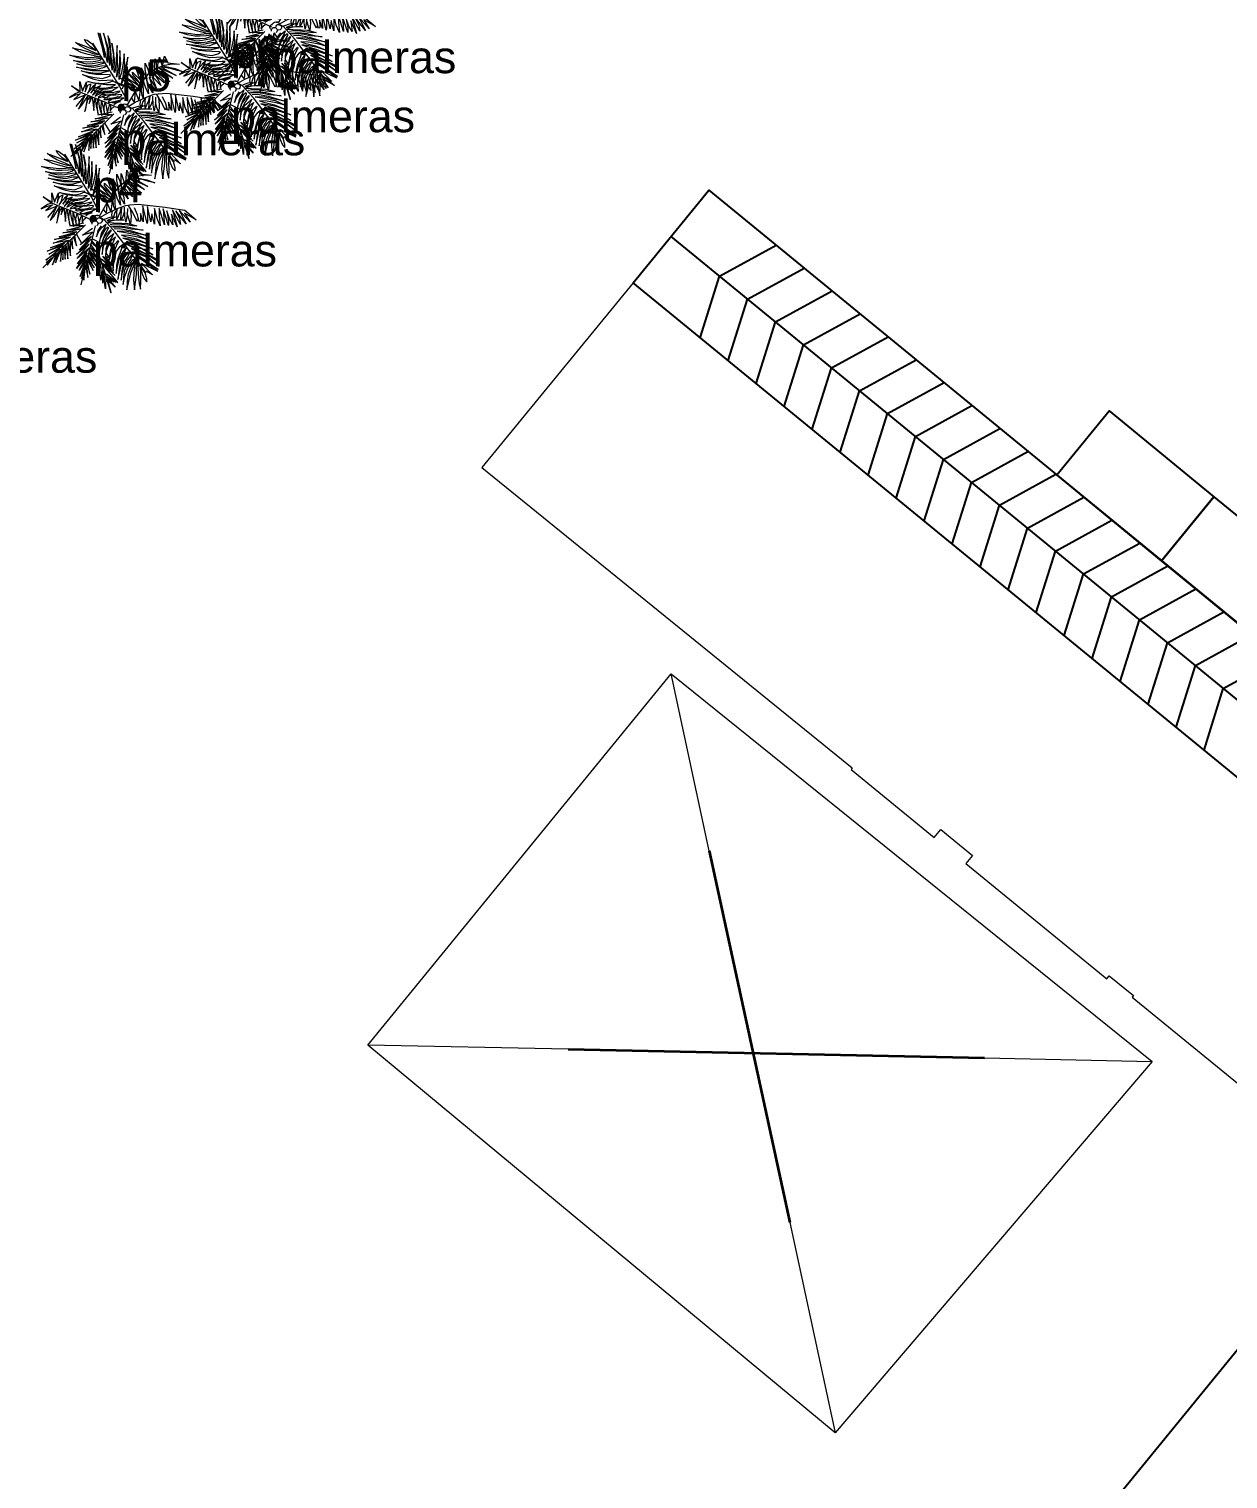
# Model space of a CAD drawing. Header units: metres. Extents: x 859577 to 860336, y 1645916 to 1646650.
# Drawn here: x 859988.49 to 860007.22, y 1646029.11 to 1646051.76 of the extents above; entities that cross this region are included whole.
import ezdxf

# ---------------------------------------------------------------- set-up
doc = ezdxf.new("R2010")
doc.units = ezdxf.units.M
for name, color, linetype in [('_LINDERO', 6, 'Continuous'), ('A-SENDEROS', 97, 'Continuous'), ('CVL_CUADCON_TIT', 7, 'Continuous')]:
    doc.layers.add(name, color=color, linetype=linetype)
for name, color, linetype, lineweight in [('A-CUBT', 4, 'Continuous', 18), ('A-JARDINERIA', 3, 'Continuous', 0), ('HATCH', 253, 'Continuous', 0), ('palmeras', 174, 'Continuous', 100), ('VEGETATION', 7, 'Continuous', 0)]:
    doc.layers.add(name, color=color, linetype=linetype, lineweight=lineweight)
doc.styles.get("Standard").update_dxf_attribs({"font": 'arial.ttf'})

# ---------------------------------------------------------------- blocks, each defined once
blk = doc.blocks.new('06092026_CAMPO')
at = {"layer": 'palmeras'}
for p in [(859991.647, 1646050.899, 40.29), (859989.932, 1646050.538, 40.302), (859989.491, 1646048.802, 40.323)]:
    blk.add_point(p, dxfattribs=at)
for s, p in [('p6', (859991.647, 1646051.149)), ('palmeras', (859992.291, 1646051.071)), ('p5', (859989.932, 1646050.788)), ('palmeras', (859991.647, 1646050.149)), ('palmeras', (859989.932, 1646049.788)), ('p4', (859989.491, 1646049.052)), ('palmeras', (859989.491, 1646048.052)), ('palmeras', (859986.685, 1646046.392))]:
    blk.add_text(s, height=0.5, dxfattribs=at).set_placement(p)
blk = doc.blocks.new('*U19')
at = {"layer": 'VEGETATION', "extrusion": (-5.08599e-09, -1.37735e-08, 1)}
for p, q in [((18816.426, 35232.409, 0), (18816.385, 35232.438, 0)), ((18816.385, 35232.438, 0), (18816.455, 35232.413, 0)), ((18816.469, 35232.385, 0), (18816.426, 35232.409, 0)), ((18816.455, 35232.413, 0), (18816.507, 35232.392, 0)), ((18816.478, 35232.438, 0), (18816.463, 35232.465, 0)), ((18816.463, 35232.465, 0), (18816.487, 35232.457, 0)), ((18816.514, 35232.402, 0), (18816.478, 35232.438, 0)), ((18816.487, 35232.457, 0), (18816.531, 35232.425, 0)), ((18816.562, 35232.368, 0), (18816.514, 35232.402, 0)), ((18816.531, 35232.425, 0), (18816.567, 35232.374, 0)), ((18816.535, 35232.433, 0), (18816.77, 35232.055)), ((18816.62, 35232.39, 0), (18816.584, 35232.522, 0)), ((18816.651, 35232.327, 0), (18816.598, 35232.519, 0)), ((18816.598, 35232.519, 0), (18816.624, 35232.412, 0)), ((18816.624, 35232.412, 0), (18816.638, 35232.306, 0)), ((18816.672, 35232.385, 0), (18816.63, 35232.518, 0)), ((18816.63, 35232.518, 0), (18816.662, 35232.386, 0)), ((18816.684, 35232.46, 0), (18816.666, 35232.495, 0)), ((18816.666, 35232.495, 0), (18816.687, 35232.358, 0)), ((18816.695, 35232.329, 0), (18816.684, 35232.46, 0)), ((18816.724, 35232.289, 0), (18816.701, 35232.431, 0)), ((18816.701, 35232.431, 0), (18816.717, 35232.343, 0)), ((18816.749, 35232.413, 0), (18816.744, 35232.333, 0)), ((18816.752, 35232.263, 0), (18816.749, 35232.413, 0)), ((18816.405, 35232.304, 0), (18816.336, 35232.327, 0)), ((18816.336, 35232.327, 0), (18816.411, 35232.317, 0)), ((18816.434, 35232.352, 0), (18816.359, 35232.39, 0)), ((18816.359, 35232.39, 0), (18816.425, 35232.377, 0)), ((18816.426, 35232.263, 0), (18816.369, 35232.282, 0)), ((18816.369, 35232.282, 0), (18816.441, 35232.271, 0)), ((18816.469, 35232.29, 0), (18816.405, 35232.304, 0)), ((18816.411, 35232.317, 0), (18816.488, 35232.307, 0)), ((18816.425, 35232.377, 0), (18816.49, 35232.359, 0)), ((18816.495, 35232.334, 0), (18816.434, 35232.352, 0)), ((18816.441, 35232.271, 0), (18816.515, 35232.27, 0)), ((18816.54, 35232.354, 0), (18816.469, 35232.385, 0)), ((18816.514, 35232.291, 0), (18816.469, 35232.29, 0)), ((18816.488, 35232.307, 0), (18816.547, 35232.311, 0)), ((18816.49, 35232.359, 0), (18816.547, 35232.339, 0)), ((18816.563, 35232.318, 0), (18816.495, 35232.334, 0)), ((18816.507, 35232.392, 0), (18816.562, 35232.368, 0)), ((18816.567, 35232.293, 0), (18816.514, 35232.291, 0)), ((18816.515, 35232.27, 0), (18816.564, 35232.274, 0)), ((18816.59, 35232.332, 0), (18816.54, 35232.354, 0)), ((18816.547, 35232.339, 0), (18816.59, 35232.332, 0)), ((18816.547, 35232.311, 0), (18816.605, 35232.314, 0)), ((18816.605, 35232.314, 0), (18816.563, 35232.318, 0)), ((18816.564, 35232.274, 0), (18816.599, 35232.285, 0)), ((18816.618, 35232.3, 0), (18816.567, 35232.293, 0)), ((18816.599, 35232.285, 0), (18816.618, 35232.3, 0)), ((18816.638, 35232.306, 0), (18816.62, 35232.39, 0)), ((18816.663, 35232.265, 0), (18816.651, 35232.327, 0)), ((18816.662, 35232.386, 0), (18816.663, 35232.265, 0)), ((18816.679, 35232.295, 0), (18816.672, 35232.385, 0)), ((18816.686, 35232.238, 0), (18816.679, 35232.295, 0)), ((18816.687, 35232.358, 0), (18816.686, 35232.238, 0)), ((18816.702, 35232.23, 0), (18816.695, 35232.329, 0)), ((18816.717, 35232.343, 0), (18816.707, 35232.239, 0)), ((18816.721, 35232.185, 0), (18816.724, 35232.289, 0)), ((18816.744, 35232.333, 0), (18816.737, 35232.253, 0)), ((18816.773, 35232.369, 0), (18816.77, 35232.268, 0)), ((18816.78, 35232.248, 0), (18816.773, 35232.369, 0)), ((18816.81, 35232.339, 0), (18816.802, 35232.257, 0)), ((18816.816, 35232.241, 0), (18816.81, 35232.339, 0)), ((18816.84, 35232.31, 0), (18816.825, 35232.231, 0)), ((18816.828, 35232.17, 0), (18816.84, 35232.31, 0)), ((18817.072, 35232.226, 0), (18817.078, 35232.295, 0)), ((18817.078, 35232.295, 0), (18817.087, 35232.275, 0)), ((18817.087, 35232.275, 0), (18817.089, 35232.207, 0)), ((18817.102, 35232.243, 0), (18817.117, 35232.311, 0)), ((18817.117, 35232.311, 0), (18817.143, 35232.224, 0)), ((18817.145, 35232.24, 0), (18817.154, 35232.293, 0)), ((18817.154, 35232.293, 0), (18817.159, 35232.319, 0)), ((18817.159, 35232.319, 0), (18817.178, 35232.287, 0)), ((18817.178, 35232.287, 0), (18817.19, 35232.262, 0)), ((18816.481, 35232.201, 0), (18816.394, 35232.223, 0)), ((18816.394, 35232.223, 0), (18816.48, 35232.212, 0)), ((18816.477, 35232.228, 0), (18816.398, 35232.252, 0)), ((18816.398, 35232.252, 0), (18816.467, 35232.238, 0)), ((18816.482, 35232.249, 0), (18816.426, 35232.263, 0)), ((18816.507, 35232.168), (18816.436, 35232.19)), ((18816.436, 35232.19), (18816.496, 35232.179)), ((18816.503, 35232.132), (18816.447, 35232.158)), ((18816.447, 35232.158), (18816.494, 35232.145)), ((18816.467, 35232.238, 0), (18816.527, 35232.235, 0)), ((18816.545, 35232.219, 0), (18816.477, 35232.228, 0)), ((18816.48, 35232.212, 0), (18816.543, 35232.203, 0)), ((18816.531, 35232.192, 0), (18816.481, 35232.201, 0)), ((18816.535, 35232.253, 0), (18816.482, 35232.249, 0)), ((18816.494, 35232.145), (18816.55, 35232.132)), ((18816.496, 35232.179), (18816.56, 35232.172, 0)), ((18816.562, 35232.16, 0), (18816.507, 35232.168)), ((18816.527, 35232.235, 0), (18816.579, 35232.243, 0)), ((18816.58, 35232.191, 0), (18816.531, 35232.192, 0)), ((18816.6, 35232.264, 0), (18816.535, 35232.253, 0)), ((18816.543, 35232.203, 0), (18816.599, 35232.21, 0)), ((18816.611, 35232.232, 0), (18816.545, 35232.219, 0)), ((18816.56, 35232.172, 0), (18816.611, 35232.174, 0)), ((18816.619, 35232.159, 0), (18816.562, 35232.16, 0)), ((18816.579, 35232.243, 0), (18816.627, 35232.257, 0)), ((18816.638, 35232.191, 0), (18816.58, 35232.191, 0)), ((18816.599, 35232.21, 0), (18816.637, 35232.224, 0)), ((18816.642, 35232.268, 0), (18816.6, 35232.264, 0)), ((18816.664, 35232.234, 0), (18816.611, 35232.232, 0)), ((18816.611, 35232.174, 0), (18816.677, 35232.191, 0)), ((18816.682, 35232.155, 0), (18816.619, 35232.159, 0)), ((18816.627, 35232.257, 0), (18816.642, 35232.268, 0)), ((18816.637, 35232.224, 0), (18816.664, 35232.234, 0)), ((18816.677, 35232.191, 0), (18816.638, 35232.191, 0)), ((18816.668, 35232.139, 0), (18816.693, 35232.151, 0)), ((18816.693, 35232.151, 0), (18816.682, 35232.155, 0)), ((18816.705, 35232.198, 0), (18816.702, 35232.23, 0)), ((18816.707, 35232.239, 0), (18816.705, 35232.198, 0)), ((18816.728, 35232.176, 0), (18816.721, 35232.185, 0)), ((18816.737, 35232.253, 0), (18816.728, 35232.176, 0)), ((18816.758, 35232.192, 0), (18816.744, 35232.135, 0)), ((18816.744, 35232.135, 0), (18816.747, 35232.178, 0)), ((18816.747, 35232.178, 0), (18816.752, 35232.263, 0)), ((18816.77, 35232.268, 0), (18816.758, 35232.192, 0)), ((18816.785, 35232.177, 0), (18816.765, 35232.116, 0)), ((18816.765, 35232.116, 0), (18816.767, 35232.153, 0)), ((18816.767, 35232.153, 0), (18816.78, 35232.248, 0)), ((18816.812, 35232.148, 0), (18816.783, 35232.068)), ((18816.802, 35232.257, 0), (18816.785, 35232.177, 0)), ((18816.8, 35232.141, 0), (18816.816, 35232.241, 0)), ((18816.918, 35232.046, 0), (18816.806, 35232.149, 0)), ((18816.806, 35232.149, 0), (18816.94, 35232.06, 0)), ((18816.825, 35232.231, 0), (18816.812, 35232.148, 0)), ((18816.814, 35232.079, 0), (18816.828, 35232.17, 0)), ((18816.94, 35232.06, 0), (18816.834, 35232.18, 0)), ((18816.834, 35232.18, 0), (18816.959, 35232.068, 0)), ((18816.885, 35232.16, 0), (18816.883, 35232.18, 0)), ((18816.883, 35232.18, 0), (18816.958, 35232.104, 0)), ((18816.959, 35232.068, 0), (18816.885, 35232.16, 0)), ((18816.933, 35232.152, 0), (18816.916, 35232.203, 0)), ((18816.916, 35232.203, 0), (18816.973, 35232.129, 0)), ((18816.958, 35232.104, 0), (18816.933, 35232.152, 0)), ((18816.983, 35232.121, 0), (18816.956, 35232.218, 0)), ((18816.956, 35232.218, 0), (18817.01, 35232.119, 0)), ((18816.968, 35232.097, 0), (18817.022, 35232.164, 0)), ((18816.992, 35232.203, 0), (18816.991, 35232.259, 0)), ((18816.991, 35232.259, 0), (18817.015, 35232.206, 0)), ((18817.01, 35232.119, 0), (18816.992, 35232.203, 0)), ((18817.015, 35232.206, 0), (18817.036, 35232.129, 0)), ((18817.022, 35232.164, 0), (18817.083, 35232.211, 0)), ((18817.03, 35232.204, 0), (18817.028, 35232.265, 0)), ((18817.028, 35232.265, 0), (18817.049, 35232.203, 0)), ((18817.036, 35232.129, 0), (18817.03, 35232.204, 0)), ((18817.049, 35232.203, 0), (18817.062, 35232.139, 0)), ((18817.068, 35232.143, 0), (18817.072, 35232.226, 0)), ((18817.207, 35232.094, 0), (18817.072, 35232.192, 0)), ((18817.072, 35232.192, 0), (18817.154, 35232.108, 0)), ((18817.158, 35232.088, 0), (18817.076, 35232.157, 0)), ((18817.076, 35232.157, 0), (18817.106, 35232.112, 0)), ((18817.083, 35232.211, 0), (18817.16, 35232.239, 0)), ((18817.089, 35232.207, 0), (18817.095, 35232.174, 0)), ((18817.232, 35232.127, 0), (18817.09, 35232.202, 0)), ((18817.09, 35232.202, 0), (18817.207, 35232.094, 0)), ((18817.095, 35232.174, 0), (18817.1, 35232.183, 0)), ((18817.1, 35232.183, 0), (18817.102, 35232.243, 0)), ((18817.261, 35232.151, 0), (18817.111, 35232.218, 0)), ((18817.111, 35232.218, 0), (18817.232, 35232.127, 0)), ((18817.223, 35232.209, 0), (18817.129, 35232.226, 0)), ((18817.129, 35232.226, 0), (18817.261, 35232.151, 0)), ((18817.143, 35232.224, 0), (18817.145, 35232.24, 0)), ((18817.154, 35232.231, 0), (18817.252, 35232.211, 0)), ((18817.16, 35232.239, 0), (18817.211, 35232.25, 0)), ((18817.19, 35232.262, 0), (18817.292, 35232.25, 0)), ((18817.211, 35232.25, 0), (18817.258, 35232.252, 0)), ((18817.27, 35232.195, 0), (18817.223, 35232.209, 0)), ((18817.252, 35232.211, 0), (18817.322, 35232.183, 0)), ((18817.258, 35232.252, 0), (18817.292, 35232.25, 0)), ((18817.322, 35232.183, 0), (18817.27, 35232.195, 0)), ((18816.418, 35232.009, 0), (18816.35, 35232.061, 0)), ((18816.35, 35232.061, 0), (18816.427, 35232.014, 0)), ((18816.427, 35232.014, 0), (18816.424, 35232.098)), ((18816.424, 35232.098), (18816.448, 35232.015, 0)), ((18816.448, 35232.015, 0), (18816.482, 35232.096)), ((18816.482, 35232.096), (18816.471, 35232.007, 0)), ((18816.471, 35232.007, 0), (18816.483, 35232.044)), ((18816.483, 35232.044), (18816.494, 35232.065)), ((18816.49, 35231.993, 0), (18816.515, 35232.026, 0)), ((18816.506, 35232.024, 0), (18816.49, 35231.993, 0)), ((18816.545, 35232.083), (18816.493, 35232.099)), ((18816.493, 35232.099), (18816.558, 35232.087)), ((18816.494, 35232.065), (18816.52, 35232.078)), ((18816.548, 35232.116), (18816.503, 35232.132)), ((18816.52, 35232.078), (18816.506, 35232.024, 0)), ((18816.515, 35232.026, 0), (18816.549, 35232.064)), ((18816.52, 35231.997, 0), (18816.56, 35232.043)), ((18816.543, 35232.036), (18816.52, 35231.997, 0)), ((18816.606, 35232.031), (18816.533, 35232.054)), ((18816.533, 35232.054), (18816.6, 35232.041)), ((18816.564, 35232.024), (18816.534, 35231.978, 0)), ((18816.534, 35231.978, 0), (18816.579, 35232.02)), ((18816.562, 35232.077), (18816.543, 35232.036)), ((18816.597, 35232.074), (18816.545, 35232.083)), ((18816.605, 35232), (18816.547, 35232.019, 0)), ((18816.547, 35232.019, 0), (18816.619, 35232.004)), ((18816.599, 35232.104), (18816.548, 35232.116)), ((18816.549, 35232.064), (18816.562, 35232.077)), ((18816.55, 35232.132), (18816.62, 35232.123)), ((18816.558, 35232.087), (18816.628, 35232.08)), ((18816.56, 35232.043), (18816.605, 35232.063)), ((18816.605, 35232.063), (18816.564, 35232.024)), ((18816.645, 35232.041), (18816.568, 35231.989, 0)), ((18816.579, 35232.02), (18816.604, 35232.032)), ((18816.652, 35232.068), (18816.597, 35232.074)), ((18816.658, 35232.106), (18816.599, 35232.104)), ((18816.6, 35232.041), (18816.656, 35232.043)), ((18816.604, 35232.032), (18816.645, 35232.041)), ((18816.651, 35232.029), (18816.606, 35232.031)), ((18816.688, 35232.018), (18816.618, 35231.988, 0)), ((18816.62, 35232.123), (18816.668, 35232.139, 0)), ((18816.628, 35232.08), (18816.673, 35232.089)), ((18816.635, 35232.013), (18816.688, 35232.018)), ((18816.705, 35232.041), (18816.651, 35232.029)), ((18816.706, 35232.07), (18816.652, 35232.068)), ((18816.656, 35232.043), (18816.7, 35232.052)), ((18816.708, 35232.11, 0), (18816.658, 35232.106)), ((18816.673, 35232.089), (18816.713, 35232.105, 0)), ((18816.682, 35232.006), (18816.725, 35232.031)), ((18816.7, 35232.052), (18816.734, 35232.071)), ((18816.756, 35232.048), (18816.705, 35232.041)), ((18816.734, 35232.071), (18816.706, 35232.07)), ((18816.713, 35232.105, 0), (18816.708, 35232.11, 0)), ((18816.778, 35232.067), (18816.711, 35232.102)), ((18816.711, 35232.102), (18816.762, 35232.085)), ((18816.725, 35232.031), (18816.756, 35232.048)), ((18816.762, 35232.085), (18816.807, 35232.066)), ((18816.77, 35232.055), (18816.838, 35231.926)), ((18816.899, 35232.04, 0), (18816.775, 35232.127, 0)), ((18816.775, 35232.127, 0), (18816.918, 35232.046, 0)), ((18816.874, 35232.038), (18816.778, 35232.067)), ((18816.783, 35232.068), (18816.8, 35232.141, 0)), ((18816.793, 35232.035), (18816.814, 35232.079, 0)), ((18816.807, 35232.066), (18816.899, 35232.04, 0)), ((18816.938, 35231.935), (18816.904, 35232.019)), ((18816.904, 35232.019), (18816.904, 35232.003)), ((18816.905, 35232.008), (18816.968, 35232.097, 0)), ((18816.946, 35232.074, 0), (18816.943, 35232.064, 0)), ((18816.943, 35232.064, 0), (18816.947, 35232.004)), ((18816.956, 35232.041, 0), (18816.946, 35232.074, 0)), ((18816.965, 35231.974), (18816.956, 35232.041, 0)), ((18816.976, 35232.111, 0), (18816.97, 35232.107, 0)), ((18816.97, 35232.107, 0), (18816.974, 35232.024, 0)), ((18816.973, 35232.129, 0), (18816.983, 35232.121, 0)), ((18816.974, 35232.024, 0), (18816.976, 35231.955)), ((18816.995, 35232.049, 0), (18816.976, 35232.111, 0)), ((18817.022, 35231.99, 0), (18816.995, 35232.049, 0)), ((18817.03, 35232.049, 0), (18817.001, 35232.124, 0)), ((18817.001, 35232.124, 0), (18817.015, 35232.05, 0)), ((18817.015, 35232.05, 0), (18817.022, 35231.99, 0)), ((18817.089, 35232.043, 0), (18817.026, 35232.136, 0)), ((18817.026, 35232.136, 0), (18817.052, 35232.055, 0)), ((18817.059, 35231.999, 0), (18817.03, 35232.049, 0)), ((18817.052, 35232.055, 0), (18817.059, 35231.999, 0)), ((18817.064, 35232.13, 0), (18817.053, 35232.137, 0)), ((18817.053, 35232.137, 0), (18817.089, 35232.043, 0)), ((18817.062, 35232.139, 0), (18817.068, 35232.143, 0)), ((18817.128, 35232.062, 0), (18817.064, 35232.13, 0)), ((18817.106, 35232.112, 0), (18817.128, 35232.062, 0)), ((18817.154, 35232.108, 0), (18817.158, 35232.088, 0)), ((18816.389, 35231.995, 0), (18816.334, 35231.958, 0)), ((18816.334, 35231.958, 0), (18816.379, 35231.978, 0)), ((18816.43, 35231.993, 0), (18816.372, 35231.942, 0)), ((18816.372, 35231.942, 0), (18816.471, 35231.983, 0)), ((18816.379, 35231.978, 0), (18816.43, 35231.993, 0)), ((18816.471, 35231.983, 0), (18816.388, 35231.881, 0)), ((18816.417, 35232.005, 0), (18816.389, 35231.995, 0)), ((18816.429, 35231.894, 0), (18816.411, 35231.857, 0)), ((18816.411, 35231.857, 0), (18816.442, 35231.892, 0)), ((18816.655, 35231.914, 0), (18816.418, 35232.009, 0)), ((18816.473, 35231.989, 0), (18816.429, 35231.894, 0)), ((18816.442, 35231.892, 0), (18816.492, 35231.972, 0)), ((18816.468, 35231.833, 0), (18816.494, 35231.939, 0)), ((18816.483, 35231.932, 0), (18816.47, 35231.842, 0)), ((18816.492, 35231.972, 0), (18816.483, 35231.932, 0)), ((18816.494, 35231.939, 0), (18816.515, 35231.968, 0)), ((18816.515, 35231.968, 0), (18816.506, 35231.908, 0)), ((18816.506, 35231.908, 0), (18816.531, 35231.965, 0)), ((18816.531, 35231.965, 0), (18816.545, 35231.847, 0)), ((18816.545, 35231.847, 0), (18816.551, 35231.934, 0)), ((18816.551, 35231.934, 0), (18816.556, 35231.955, 0)), ((18816.556, 35231.955, 0), (18816.567, 35231.884, 0)), ((18816.557, 35231.971, 0), (18816.635, 35232.013)), ((18816.568, 35231.989, 0), (18816.557, 35231.971, 0)), ((18816.574, 35231.888, 0), (18816.582, 35231.95, 0)), ((18816.582, 35231.95, 0), (18816.593, 35231.881, 0)), ((18816.618, 35231.988, 0), (18816.584, 35231.96, 0)), ((18816.584, 35231.96, 0), (18816.597, 35231.959, 0)), ((18816.597, 35231.959, 0), (18816.649, 35231.979, 0)), ((18816.666, 35231.996), (18816.605, 35232)), ((18816.61, 35231.862, 0), (18816.611, 35231.929, 0)), ((18816.713, 35231.977), (18816.611, 35231.985, 0)), ((18816.611, 35231.985, 0), (18816.682, 35231.979)), ((18816.611, 35231.929, 0), (18816.626, 35231.869, 0)), ((18816.661, 35231.952, 0), (18816.617, 35231.964, 0)), ((18816.617, 35231.964, 0), (18816.667, 35231.954, 0)), ((18816.619, 35232.004), (18816.682, 35232.006)), ((18816.643, 35231.952, 0), (18816.631, 35231.942, 0)), ((18816.631, 35231.942, 0), (18816.646, 35231.941, 0)), ((18816.635, 35231.875, 0), (18816.645, 35231.917, 0)), ((18816.713, 35231.99), (18816.643, 35231.952, 0)), ((18816.645, 35231.917, 0), (18816.654, 35231.881, 0)), ((18816.646, 35231.941, 0), (18816.673, 35231.943, 0)), ((18816.649, 35231.979, 0), (18816.713, 35231.99)), ((18816.779, 35231.856, 0), (18816.655, 35231.914, 0)), ((18816.717, 35231.945, 0), (18816.661, 35231.952, 0)), ((18816.718, 35232.003), (18816.666, 35231.996)), ((18816.667, 35231.954, 0), (18816.712, 35231.957, 0)), ((18816.699, 35231.941, 0), (18816.67, 35231.921, 0)), ((18816.67, 35231.921, 0), (18816.686, 35231.916, 0)), ((18816.672, 35231.864, 0), (18816.681, 35231.892, 0)), ((18816.673, 35231.943, 0), (18816.757, 35231.967)), ((18816.675, 35231.915, 0), (18816.719, 35231.918, 0)), ((18816.732, 35231.909, 0), (18816.675, 35231.915, 0)), ((18816.681, 35231.892, 0), (18816.687, 35231.895, 0)), ((18816.682, 35231.979), (18816.73, 35231.99)), ((18816.686, 35231.916, 0), (18816.706, 35231.921, 0)), ((18816.687, 35231.895, 0), (18816.69, 35231.885, 0)), ((18816.757, 35231.967), (18816.699, 35231.941, 0)), ((18816.706, 35231.921, 0), (18816.783, 35231.939)), ((18816.712, 35231.957, 0), (18816.769, 35231.966)), ((18816.777, 35231.986), (18816.713, 35231.977)), ((18816.779, 35231.954), (18816.717, 35231.945, 0)), ((18816.767, 35232.015), (18816.718, 35232.003)), ((18816.719, 35231.918, 0), (18816.763, 35231.931, 0)), ((18816.783, 35231.939), (18816.72, 35231.896, 0)), ((18816.73, 35231.99), (18816.775, 35232.012)), ((18816.777, 35231.922, 0), (18816.732, 35231.909, 0)), ((18816.763, 35231.931, 0), (18816.807, 35231.954)), ((18816.775, 35232.012), (18816.767, 35232.015)), ((18816.769, 35231.966), (18816.787, 35231.977)), ((18816.789, 35231.983), (18816.777, 35231.986)), ((18816.807, 35231.954), (18816.779, 35231.954)), ((18816.787, 35231.977), (18816.789, 35231.983)), ((18816.824, 35231.897, 0), (18816.82, 35231.897, 0)), ((18816.839, 35231.894, 0), (18816.905, 35232.008)), ((18816.839, 35231.894, 0), (18816.839, 35231.894, 0)), ((18816.843, 35231.882, 0), (18816.905, 35231.917)), ((18816.897, 35231.922), (18816.875, 35231.953)), ((18816.9, 35231.95), (18816.897, 35231.922)), ((18816.904, 35232.003), (18816.9, 35231.95)), ((18816.905, 35231.917), (18816.994, 35231.959)), ((18816.947, 35232.004), (18816.938, 35231.935)), ((18816.948, 35231.905), (18816.953, 35231.936)), ((18816.955, 35231.866, 0), (18816.948, 35231.905)), ((18816.973, 35231.925), (18816.955, 35231.866, 0)), ((18816.976, 35231.955), (18816.965, 35231.974)), ((18816.995, 35231.953), (18816.973, 35231.925)), ((18816.992, 35231.919), (18816.995, 35231.953)), ((18817.018, 35231.925), (18816.992, 35231.866)), ((18816.992, 35231.866), (18816.992, 35231.919)), ((18816.994, 35231.959), (18817.069, 35231.987, 0)), ((18817.03, 35231.97), (18817.018, 35231.925)), ((18817.024, 35231.859), (18817.028, 35231.903)), ((18817.028, 35231.903), (18817.035, 35231.97)), ((18817.035, 35231.97), (18817.03, 35231.97)), ((18817.055, 35231.929), (18817.042, 35231.891)), ((18817.061, 35231.894), (18817.059, 35231.971)), ((18817.07, 35231.842), (18817.061, 35231.894)), ((18817.069, 35231.987, 0), (18817.105, 35231.992, 0)), ((18817.081, 35231.906), (18817.07, 35231.842)), ((18817.083, 35231.961), (18817.081, 35231.906)), ((18817.095, 35231.871), (18817.081, 35231.919)), ((18817.129, 35231.926), (18817.093, 35231.986, 0)), ((18817.105, 35231.992, 0), (18817.178, 35231.997, 0)), ((18817.107, 35231.96, 0), (18817.115, 35231.895)), ((18817.115, 35231.895), (18817.111, 35231.823)), ((18817.168, 35231.848), (18817.129, 35231.926)), ((18817.171, 35231.904), (18817.144, 35231.966, 0)), ((18817.186, 35231.848), (18817.171, 35231.904)), ((18817.178, 35231.997, 0), (18817.411, 35231.971, 0)), ((18817.22, 35231.845), (18817.196, 35231.917)), ((18817.196, 35231.917), (18817.198, 35231.849)), ((18817.254, 35231.829), (18817.216, 35231.984, 0)), ((18817.216, 35231.984, 0), (18817.22, 35231.845)), ((18817.287, 35231.843), (18817.257, 35231.978, 0)), ((18817.257, 35231.978, 0), (18817.257, 35231.846)), ((18817.295, 35231.914, 0), (18817.287, 35231.843)), ((18817.319, 35231.823), (18817.295, 35231.914, 0)), ((18817.341, 35231.873, 0), (18817.319, 35231.959, 0)), ((18817.319, 35231.959, 0), (18817.319, 35231.823)), ((18817.405, 35231.819), (18817.359, 35231.959, 0)), ((18817.359, 35231.959, 0), (18817.361, 35231.899, 0)), ((18817.361, 35231.899, 0), (18817.368, 35231.809)), ((18817.441, 35231.811), (18817.393, 35231.956, 0)), ((18817.393, 35231.956, 0), (18817.4, 35231.876, 0)), ((18817.411, 35231.971, 0), (18817.504, 35231.956, 0)), ((18817.451, 35231.865, 0), (18817.425, 35231.939, 0)), ((18817.425, 35231.939, 0), (18817.44, 35231.851, 0)), ((18817.517, 35231.8), (18817.466, 35231.911, 0)), ((18817.466, 35231.911, 0), (18817.478, 35231.817)), ((18817.546, 35231.821, 0), (18817.477, 35231.948, 0)), ((18817.477, 35231.948, 0), (18817.517, 35231.8)), ((18817.504, 35231.956, 0), (18817.582, 35231.945, 0)), ((18817.594, 35231.826, 0), (18817.506, 35231.939, 0)), ((18817.506, 35231.939, 0), (18817.536, 35231.874, 0)), ((18817.628, 35231.842, 0), (18817.534, 35231.947, 0)), ((18817.534, 35231.947, 0), (18817.594, 35231.826, 0)), ((18817.683, 35231.861, 0), (18817.58, 35231.92, 0)), ((18817.58, 35231.92, 0), (18817.628, 35231.842, 0)), ((18817.582, 35231.945, 0), (18817.683, 35231.861, 0)), ((18816.346, 35231.445, 0), (18816.719, 35231.817, 0)), ((18816.52, 35231.748, 0), (18816.671, 35231.783, 0)), ((18816.557, 35231.773, 0), (18816.702, 35231.81, 0)), ((18816.671, 35231.783, 0), (18816.557, 35231.773, 0)), ((18816.567, 35231.884, 0), (18816.583, 35231.815, 0)), ((18816.583, 35231.815, 0), (18816.574, 35231.888, 0)), ((18816.581, 35231.808, 0), (18816.704, 35231.834, 0)), ((18816.702, 35231.81, 0), (18816.581, 35231.808, 0)), ((18816.593, 35231.881, 0), (18816.615, 35231.803, 0)), ((18816.615, 35231.803, 0), (18816.61, 35231.862, 0)), ((18816.626, 35231.869, 0), (18816.639, 35231.814, 0)), ((18816.639, 35231.814, 0), (18816.635, 35231.875, 0)), ((18816.654, 35231.881, 0), (18816.663, 35231.817, 0)), ((18816.663, 35231.817, 0), (18816.672, 35231.864, 0)), ((18816.681, 35231.295, 0), (18816.806, 35231.808, 0)), ((18816.69, 35231.885, 0), (18816.688, 35231.839, 0)), ((18816.688, 35231.839, 0), (18816.703, 35231.865, 0)), ((18816.692, 35231.728, 0), (18816.778, 35231.79, 0)), ((18816.703, 35231.865, 0), (18816.721, 35231.878, 0)), ((18816.766, 35231.859, 0), (18816.765, 35231.856, 0)), ((18816.81, 35231.848, 0), (18816.806, 35231.85, 0)), ((18816.827, 35231.77, 0), (18816.813, 35231.715, 0)), ((18816.855, 35231.808, 0), (18816.827, 35231.77, 0)), ((18816.831, 35231.756, 0), (18816.859, 35231.792, 0)), ((18816.855, 35231.833, 0), (18816.834, 35231.83, 0)), ((18816.849, 35231.874, 0), (18816.842, 35231.875, 0)), ((18816.843, 35231.882, 0), (18816.848, 35231.881, 0)), ((18816.848, 35231.881, 0), (18816.859, 35231.875, 0)), ((18816.886, 35231.799, 0), (18816.855, 35231.744, 0)), ((18816.859, 35231.875, 0), (18816.881, 35231.863, 0)), ((18816.859, 35231.792, 0), (18816.896, 35231.825, 0)), ((18816.865, 35231.735, 0), (18816.894, 35231.785, 0)), ((18816.978, 35231.755, 0), (18816.881, 35231.863, 0)), ((18816.915, 35231.785, 0), (18816.884, 35231.728, 0)), ((18816.885, 35231.868, 0), (18816.933, 35231.884)), ((18816.896, 35231.825, 0), (18816.886, 35231.799, 0)), ((18816.894, 35231.785, 0), (18816.91, 35231.799, 0)), ((18816.903, 35231.74, 0), (18816.939, 35231.775, 0)), ((18816.953, 35231.875), (18816.904, 35231.853, 0)), ((18816.904, 35231.853, 0), (18816.953, 35231.86, 0)), ((18816.949, 35231.854, 0), (18816.909, 35231.839, 0)), ((18816.909, 35231.839, 0), (18816.962, 35231.835, 0)), ((18816.91, 35231.799, 0), (18816.916, 35231.798, 0)), ((18816.939, 35231.766, 0), (18816.91, 35231.724, 0)), ((18816.916, 35231.798, 0), (18816.915, 35231.785, 0)), ((18816.933, 35231.884), (18816.989, 35231.888)), ((18816.965, 35231.825, 0), (18816.934, 35231.819, 0)), ((18816.939, 35231.775, 0), (18816.939, 35231.766, 0)), ((18816.943, 35231.805, 0), (18817.015, 35231.809, 0)), ((18816.987, 35231.858), (18816.949, 35231.854, 0)), ((18816.989, 35231.888), (18816.953, 35231.875)), ((18816.953, 35231.86, 0), (18817.009, 35231.861)), ((18816.97, 35231.799, 0), (18816.955, 35231.794, 0)), ((18816.962, 35231.835, 0), (18817.032, 35231.833, 0)), ((18817.008, 35231.824, 0), (18816.965, 35231.825, 0)), ((18816.967, 35231.783, 0), (18817.015, 35231.787, 0)), ((18816.989, 35231.799, 0), (18816.97, 35231.799, 0)), ((18817.051, 35231.861), (18816.987, 35231.858)), ((18817.015, 35231.798, 0), (18816.989, 35231.799, 0)), ((18817.088, 35231.814, 0), (18817.008, 35231.824, 0)), ((18817.009, 35231.861), (18817.051, 35231.861)), ((18817.015, 35231.809, 0), (18817.085, 35231.801, 0)), ((18817.061, 35231.792, 0), (18817.015, 35231.798, 0)), ((18817.015, 35231.787, 0), (18817.106, 35231.768, 0)), ((18817.042, 35231.891), (18817.024, 35231.859)), ((18817.032, 35231.833, 0), (18817.088, 35231.83)), ((18817.112, 35231.781, 0), (18817.061, 35231.792, 0)), ((18817.085, 35231.801, 0), (18817.149, 35231.785, 0)), ((18817.088, 35231.83), (18817.166, 35231.81)), ((18817.143, 35231.807), (18817.088, 35231.814, 0)), ((18817.111, 35231.823), (18817.095, 35231.871)), ((18817.106, 35231.768, 0), (18817.241, 35231.729, 0)), ((18817.185, 35231.774, 0), (18817.112, 35231.781, 0)), ((18817.166, 35231.81), (18817.143, 35231.807)), ((18817.149, 35231.785, 0), (18817.219, 35231.773)), ((18817.178, 35231.877), (18817.168, 35231.848)), ((18817.219, 35231.773), (18817.185, 35231.774, 0)), ((18817.198, 35231.849), (18817.186, 35231.848)), ((18817.257, 35231.846), (18817.254, 35231.829)), ((18817.368, 35231.809), (18817.341, 35231.873, 0)), ((18817.4, 35231.876, 0), (18817.405, 35231.819)), ((18817.44, 35231.851, 0), (18817.441, 35231.811)), ((18817.478, 35231.817), (18817.451, 35231.865, 0)), ((18817.536, 35231.874, 0), (18817.546, 35231.821, 0)), ((18816.386, 35231.588, 0), (18816.536, 35231.656, 0)), ((18816.413, 35231.618, 0), (18816.573, 35231.683, 0)), ((18816.536, 35231.656, 0), (18816.413, 35231.618, 0)), ((18816.437, 35231.659, 0), (18816.588, 35231.712, 0)), ((18816.573, 35231.683, 0), (18816.437, 35231.659, 0)), ((18816.449, 35231.691, 0), (18816.627, 35231.74, 0)), ((18816.588, 35231.712, 0), (18816.449, 35231.691, 0)), ((18816.49, 35231.715, 0), (18816.642, 35231.757, 0)), ((18816.627, 35231.74, 0), (18816.49, 35231.715, 0)), ((18816.642, 35231.757, 0), (18816.52, 35231.748, 0)), ((18816.542, 35231.518, 0), (18816.548, 35231.644, 0)), ((18816.548, 35231.644, 0), (18816.566, 35231.522, 0)), ((18816.566, 35231.522, 0), (18816.567, 35231.661, 0)), ((18816.567, 35231.661, 0), (18816.588, 35231.547, 0)), ((18816.588, 35231.547, 0), (18816.587, 35231.68, 0)), ((18816.587, 35231.68, 0), (18816.608, 35231.609, 0)), ((18816.602, 35231.702, 0), (18816.613, 35231.712, 0)), ((18816.608, 35231.609, 0), (18816.602, 35231.702, 0)), ((18816.613, 35231.712, 0), (18816.641, 35231.636, 0)), ((18816.626, 35231.725, 0), (18816.639, 35231.737, 0)), ((18816.641, 35231.636, 0), (18816.626, 35231.725, 0)), ((18816.639, 35231.737, 0), (18816.685, 35231.659, 0)), ((18816.641, 35231.559, 0), (18816.768, 35231.693, 0)), ((18816.749, 35231.649, 0), (18816.641, 35231.559, 0)), ((18816.647, 35231.525, 0), (18816.749, 35231.649, 0)), ((18816.663, 35231.601, 0), (18816.77, 35231.716, 0)), ((18816.768, 35231.693, 0), (18816.663, 35231.601, 0)), ((18816.672, 35231.644, 0), (18816.782, 35231.753, 0)), ((18816.77, 35231.716, 0), (18816.672, 35231.644, 0)), ((18816.782, 35231.753, 0), (18816.692, 35231.728, 0)), ((18816.766, 35231.648, 0), (18816.77, 35231.663, 0)), ((18816.82, 35231.572, 0), (18816.766, 35231.648, 0)), ((18816.77, 35231.663, 0), (18816.833, 35231.613, 0)), ((18816.774, 35231.68, 0), (18816.779, 35231.697, 0)), ((18816.833, 35231.613, 0), (18816.774, 35231.68, 0)), ((18816.779, 35231.697, 0), (18816.859, 35231.655, 0)), ((18816.813, 35231.715, 0), (18816.831, 35231.756, 0)), ((18816.838, 35231.644, 0), (18816.846, 35231.694, 0)), ((18816.842, 35231.689, 0), (18816.838, 35231.644, 0)), ((18816.855, 35231.744, 0), (18816.842, 35231.689, 0)), ((18816.846, 35231.694, 0), (18816.865, 35231.735, 0)), ((18816.884, 35231.728, 0), (18816.855, 35231.631, 0)), ((18816.855, 35231.631, 0), (18816.875, 35231.699, 0)), ((18816.885, 35231.679, 0), (18816.867, 35231.619, 0)), ((18816.875, 35231.699, 0), (18816.903, 35231.74, 0)), ((18816.876, 35231.631, 0), (18816.9, 35231.689, 0)), ((18816.91, 35231.724, 0), (18816.885, 35231.679, 0)), ((18816.911, 35231.653, 0), (18816.896, 35231.61, 0)), ((18816.9, 35231.689, 0), (18816.939, 35231.721, 0)), ((18816.903, 35231.601, 0), (18816.925, 35231.652, 0)), ((18816.941, 35231.698, 0), (18816.911, 35231.653, 0)), ((18816.925, 35231.652, 0), (18816.95, 35231.69, 0)), ((18816.948, 35231.639, 0), (18816.933, 35231.586, 0)), ((18816.939, 35231.721, 0), (18816.966, 35231.744, 0)), ((18816.966, 35231.744, 0), (18816.941, 35231.698, 0)), ((18816.968, 35231.689, 0), (18816.948, 35231.639, 0)), ((18816.95, 35231.69, 0), (18816.98, 35231.715, 0)), ((18816.95, 35231.613, 0), (18816.974, 35231.651, 0)), ((18816.98, 35231.715, 0), (18816.968, 35231.689, 0)), ((18816.974, 35231.651, 0), (18817.004, 35231.683, 0)), ((18817.247, 35231.4, 0), (18816.978, 35231.755, 0)), ((18817.007, 35231.677, 0), (18816.985, 35231.632, 0)), ((18817.079, 35231.76, 0), (18816.994, 35231.762, 0)), ((18816.994, 35231.762, 0), (18817.068, 35231.751, 0)), ((18817.004, 35231.683, 0), (18817.007, 35231.677, 0)), ((18817.019, 35231.63, 0), (18817.039, 35231.648, 0)), ((18817.097, 35231.725, 0), (18817.032, 35231.729, 0)), ((18817.032, 35231.729, 0), (18817.068, 35231.717, 0)), ((18817.039, 35231.648, 0), (18817.04, 35231.637, 0)), ((18817.101, 35231.694, 0), (18817.042, 35231.701, 0)), ((18817.042, 35231.701, 0), (18817.084, 35231.689, 0)), ((18817.068, 35231.751, 0), (18817.167, 35231.732, 0)), ((18817.068, 35231.717, 0), (18817.161, 35231.695, 0)), ((18817.15, 35231.653, 0), (18817.075, 35231.672, 0)), ((18817.075, 35231.672, 0), (18817.082, 35231.662, 0)), ((18817.161, 35231.743, 0), (18817.079, 35231.76, 0)), ((18817.082, 35231.662, 0), (18817.179, 35231.628, 0)), ((18817.084, 35231.689, 0), (18817.165, 35231.664, 0)), ((18817.126, 35231.63, 0), (18817.088, 35231.643, 0)), ((18817.088, 35231.643, 0), (18817.117, 35231.629, 0)), ((18817.177, 35231.712, 0), (18817.097, 35231.725, 0)), ((18817.176, 35231.679, 0), (18817.101, 35231.694, 0)), ((18817.228, 35231.631, 0), (18817.15, 35231.653, 0)), ((18817.241, 35231.729, 0), (18817.161, 35231.743, 0)), ((18817.161, 35231.695, 0), (18817.272, 35231.646, 0)), ((18817.165, 35231.664, 0), (18817.304, 35231.608, 0)), ((18817.167, 35231.732, 0), (18817.256, 35231.691, 0)), ((18817.272, 35231.646, 0), (18817.176, 35231.679, 0)), ((18817.256, 35231.691, 0), (18817.177, 35231.712, 0)), ((18816.374, 35231.511, 0), (18816.496, 35231.61, 0)), ((18816.462, 35231.57, 0), (18816.374, 35231.511, 0)), ((18816.377, 35231.49, 0), (18816.426, 35231.532, 0)), ((18816.525, 35231.637, 0), (18816.386, 35231.588, 0)), ((18816.386, 35231.467, 0), (18816.462, 35231.567, 0)), ((18816.426, 35231.532, 0), (18816.386, 35231.467, 0)), ((18816.398, 35231.563, 0), (18816.525, 35231.637, 0)), ((18816.496, 35231.61, 0), (18816.398, 35231.563, 0)), ((18816.43, 35231.47, 0), (18816.487, 35231.584, 0)), ((18816.462, 35231.567, 0), (18816.43, 35231.47, 0)), ((18816.458, 35231.486, 0), (18816.506, 35231.606, 0)), ((18816.487, 35231.584, 0), (18816.458, 35231.486, 0)), ((18816.501, 35231.498, 0), (18816.519, 35231.628, 0)), ((18816.506, 35231.606, 0), (18816.501, 35231.498, 0)), ((18816.519, 35231.628, 0), (18816.52, 35231.514, 0)), ((18816.52, 35231.514, 0), (18816.53, 35231.634, 0)), ((18816.53, 35231.634, 0), (18816.542, 35231.518, 0)), ((18816.641, 35231.438, 0), (18816.733, 35231.574, 0)), ((18816.734, 35231.553, 0), (18816.641, 35231.438, 0)), ((18816.751, 35231.616, 0), (18816.647, 35231.525, 0)), ((18816.648, 35231.478, 0), (18816.751, 35231.616, 0)), ((18816.733, 35231.574, 0), (18816.648, 35231.478, 0)), ((18816.664, 35231.423, 0), (18816.734, 35231.553, 0)), ((18816.723, 35231.514, 0), (18816.664, 35231.423, 0)), ((18816.671, 35231.367, 0), (18816.723, 35231.514, 0)), ((18816.786, 35231.421, 0), (18816.734, 35231.542, 0)), ((18816.734, 35231.542, 0), (18816.794, 35231.445, 0)), ((18816.756, 35231.389, 0), (18816.734, 35231.516, 0)), ((18816.734, 35231.516, 0), (18816.786, 35231.421, 0)), ((18816.794, 35231.445, 0), (18816.739, 35231.552, 0)), ((18816.739, 35231.552, 0), (18816.811, 35231.46, 0)), ((18816.811, 35231.46, 0), (18816.75, 35231.57, 0)), ((18816.75, 35231.57, 0), (18816.829, 35231.476, 0)), ((18816.829, 35231.476, 0), (18816.757, 35231.595, 0)), ((18816.757, 35231.595, 0), (18816.834, 35231.509, 0)), ((18816.834, 35231.509, 0), (18816.764, 35231.621, 0)), ((18816.764, 35231.621, 0), (18816.82, 35231.572, 0)), ((18816.903, 35231.355, 0), (18816.813, 35231.624, 0)), ((18816.903, 35231.477, 0), (18816.855, 35231.521, 0)), ((18816.855, 35231.521, 0), (18816.87, 35231.513, 0)), ((18816.864, 35231.559, 0), (18816.876, 35231.631, 0)), ((18816.867, 35231.619, 0), (18816.864, 35231.559, 0)), ((18816.946, 35231.448, 0), (18816.868, 35231.544, 0)), ((18816.868, 35231.544, 0), (18816.942, 35231.474, 0)), ((18816.87, 35231.513, 0), (18816.946, 35231.448, 0)), ((18816.896, 35231.61, 0), (18816.892, 35231.534, 0)), ((18816.892, 35231.534, 0), (18816.903, 35231.601, 0)), ((18816.942, 35231.474, 0), (18816.892, 35231.544, 0)), ((18816.892, 35231.544, 0), (18816.932, 35231.527, 0)), ((18816.932, 35231.527, 0), (18816.899, 35231.572, 0)), ((18816.92, 35231.48, 0), (18816.932, 35231.545, 0)), ((18816.923, 35231.534, 0), (18816.92, 35231.48, 0)), ((18816.933, 35231.586, 0), (18816.923, 35231.534, 0)), ((18816.932, 35231.545, 0), (18816.95, 35231.613, 0)), ((18816.956, 35231.525, 0), (18816.954, 35231.477, 0)), ((18816.962, 35231.577, 0), (18816.956, 35231.525, 0)), ((18816.985, 35231.632, 0), (18816.962, 35231.577, 0)), ((18816.963, 35231.464, 0), (18816.971, 35231.521, 0)), ((18816.971, 35231.521, 0), (18816.988, 35231.59, 0)), ((18816.988, 35231.59, 0), (18817.019, 35231.63, 0)), ((18817.001, 35231.523, 0), (18816.989, 35231.468, 0)), ((18816.996, 35231.454, 0), (18817.012, 35231.516, 0)), ((18817.021, 35231.576, 0), (18817.001, 35231.523, 0)), ((18817.012, 35231.516, 0), (18817.032, 35231.563, 0)), ((18817.037, 35231.528, 0), (18817.02, 35231.483, 0)), ((18817.04, 35231.637, 0), (18817.021, 35231.576, 0)), ((18817.032, 35231.563, 0), (18817.071, 35231.619, 0)), ((18817.034, 35231.49, 0), (18817.062, 35231.54, 0)), ((18817.057, 35231.582, 0), (18817.037, 35231.528, 0)), ((18817.086, 35231.543, 0), (18817.05, 35231.486, 0)), ((18817.071, 35231.619, 0), (18817.057, 35231.582, 0)), ((18817.062, 35231.54, 0), (18817.088, 35231.57, 0)), ((18817.112, 35231.521, 0), (18817.079, 35231.465, 0)), ((18817.085, 35231.51, 0), (18817.116, 35231.549, 0)), ((18817.106, 35231.592, 0), (18817.086, 35231.543, 0)), ((18817.088, 35231.57, 0), (18817.106, 35231.592, 0)), ((18817.13, 35231.559, 0), (18817.112, 35231.521, 0)), ((18817.116, 35231.549, 0), (18817.13, 35231.559, 0)), ((18817.117, 35231.629, 0), (18817.206, 35231.586, 0)), ((18817.231, 35231.569, 0), (18817.118, 35231.611, 0)), ((18817.118, 35231.611, 0), (18817.169, 35231.584, 0)), ((18817.228, 35231.602, 0), (18817.126, 35231.63, 0)), ((18817.152, 35231.525, 0), (18817.127, 35231.481, 0)), ((18817.131, 35231.512, 0), (18817.152, 35231.525, 0)), ((18817.248, 35231.536, 0), (18817.136, 35231.58, 0)), ((18817.136, 35231.58, 0), (18817.189, 35231.546, 0)), ((18817.259, 35231.491, 0), (18817.165, 35231.542, 0)), ((18817.165, 35231.542, 0), (18817.237, 35231.495, 0)), ((18817.169, 35231.584, 0), (18817.251, 35231.545, 0)), ((18817.179, 35231.628, 0), (18817.304, 35231.556, 0)), ((18817.189, 35231.546, 0), (18817.35, 35231.428, 0)), ((18817.206, 35231.586, 0), (18817.325, 35231.529, 0)), ((18817.304, 35231.608, 0), (18817.228, 35231.631, 0)), ((18817.304, 35231.556, 0), (18817.228, 35231.602, 0)), ((18817.351, 35231.5, 0), (18817.231, 35231.569, 0)), ((18817.36, 35231.459, 0), (18817.248, 35231.536, 0)), ((18817.251, 35231.545, 0), (18817.36, 35231.459, 0)), ((18817.325, 35231.529, 0), (18817.351, 35231.5, 0)), ((18816.715, 35231.463, 0), (18816.671, 35231.367, 0)), ((18816.684, 35231.35, 0), (18816.704, 35231.411, 0)), ((18816.704, 35231.335, 0), (18816.717, 35231.46, 0)), ((18816.704, 35231.411, 0), (18816.704, 35231.335, 0)), ((18816.717, 35231.46, 0), (18816.74, 35231.361, 0)), ((18816.74, 35231.361, 0), (18816.729, 35231.488, 0)), ((18816.729, 35231.488, 0), (18816.756, 35231.389, 0)), ((18816.839, 35231.449, 0), (18816.831, 35231.395, 0)), ((18816.848, 35231.479, 0), (18816.839, 35231.449, 0)), ((18816.845, 35231.401, 0), (18816.848, 35231.479, 0)), ((18816.847, 35231.395, 0), (18816.845, 35231.401, 0)), ((18816.853, 35231.335, 0), (18816.847, 35231.395, 0)), ((18816.863, 35231.454, 0), (18816.853, 35231.335, 0)), ((18816.87, 35231.311, 0), (18816.863, 35231.454, 0)), ((18816.875, 35231.466, 0), (18816.879, 35231.468, 0)), ((18816.976, 35231.376, 0), (18816.875, 35231.466, 0)), ((18817.001, 35231.316, 0), (18816.875, 35231.466, 0)), ((18816.882, 35231.404, 0), (18816.875, 35231.421, 0)), ((18816.875, 35231.421, 0), (18816.876, 35231.34, 0)), ((18816.879, 35231.468, 0), (18816.961, 35231.399, 0)), ((18816.886, 35231.299, 0), (18816.882, 35231.404, 0)), ((18816.901, 35231.392, 0), (18816.981, 35231.316, 0)), ((18816.901, 35231.392, 0), (18817.001, 35231.316, 0)), ((18816.947, 35231.431, 0), (18816.903, 35231.477, 0)), ((18816.961, 35231.399, 0), (18816.911, 35231.458, 0)), ((18816.911, 35231.458, 0), (18816.947, 35231.431, 0)), ((18816.954, 35231.477, 0), (18816.959, 35231.416, 0)), ((18816.959, 35231.416, 0), (18816.963, 35231.464, 0)), ((18816.989, 35231.468, 0), (18816.984, 35231.394, 0)), ((18816.984, 35231.394, 0), (18816.996, 35231.454, 0)), ((18817.011, 35231.433, 0), (18817, 35231.343, 0)), ((18817, 35231.343, 0), (18817.021, 35231.427, 0)), ((18817.02, 35231.483, 0), (18817.011, 35231.433, 0)), ((18817.021, 35231.427, 0), (18817.034, 35231.49, 0)), ((18817.034, 35231.419, 0), (18817.029, 35231.336, 0)), ((18817.029, 35231.336, 0), (18817.041, 35231.406, 0)), ((18817.05, 35231.486, 0), (18817.034, 35231.419, 0)), ((18817.041, 35231.406, 0), (18817.059, 35231.464, 0)), ((18817.056, 35231.416, 0), (18817.049, 35231.359, 0)), ((18817.079, 35231.465, 0), (18817.056, 35231.416, 0)), ((18817.059, 35231.464, 0), (18817.085, 35231.51, 0)), ((18817.062, 35231.37, 0), (18817.087, 35231.439, 0)), ((18817.09, 35231.389, 0), (18817.081, 35231.325, 0)), ((18817.087, 35231.439, 0), (18817.109, 35231.484, 0)), ((18817.106, 35231.431, 0), (18817.09, 35231.389, 0)), ((18817.095, 35231.326, 0), (18817.113, 35231.401, 0)), ((18817.127, 35231.481, 0), (18817.106, 35231.431, 0)), ((18817.109, 35231.484, 0), (18817.131, 35231.512, 0)), ((18817.113, 35231.401, 0), (18817.137, 35231.455, 0)), ((18817.14, 35231.398, 0), (18817.135, 35231.335, 0)), ((18817.137, 35231.455, 0), (18817.16, 35231.508, 0)), ((18817.149, 35231.467, 0), (18817.14, 35231.398, 0)), ((18817.16, 35231.508, 0), (18817.149, 35231.467, 0)), ((18817.162, 35231.385, 0), (18817.163, 35231.445, 0)), ((18817.163, 35231.445, 0), (18817.172, 35231.488, 0)), ((18817.172, 35231.488, 0), (18817.175, 35231.433, 0)), ((18817.175, 35231.433, 0), (18817.179, 35231.356, 0)), ((18817.199, 35231.388, 0), (18817.196, 35231.449, 0)), ((18817.196, 35231.449, 0), (18817.211, 35231.391, 0)), ((18817.2, 35231.332, 0), (18817.199, 35231.388, 0)), ((18817.238, 35231.4, 0), (18817.204, 35231.451, 0)), ((18817.347, 35231.413, 0), (18817.207, 35231.48, 0)), ((18817.207, 35231.48, 0), (18817.301, 35231.383, 0)), ((18817.211, 35231.391, 0), (18817.231, 35231.345, 0)), ((18817.237, 35231.495, 0), (18817.347, 35231.415, 0)), ((18817.252, 35231.347, 0), (18817.238, 35231.4, 0)), ((18817.301, 35231.383, 0), (18817.246, 35231.416, 0)), ((18817.35, 35231.428, 0), (18817.259, 35231.491, 0)), ((18816.874, 35231.338, 0), (18816.87, 35231.311, 0)), ((18816.876, 35231.34, 0), (18816.874, 35231.338, 0)), ((18816.892, 35231.262, 0), (18816.886, 35231.299, 0)), ((18816.896, 35231.38, 0), (18816.892, 35231.262, 0)), ((18816.901, 35231.363, 0), (18816.899, 35231.373, 0)), ((18816.899, 35231.373, 0), (18816.968, 35231.322, 0)), ((18816.947, 35231.324, 0), (18816.901, 35231.363, 0)), ((18816.902, 35231.347, 0), (18816.94, 35231.226, 0)), ((18816.907, 35231.332, 0), (18816.93, 35231.317, 0)), ((18816.93, 35231.317, 0), (18816.908, 35231.349, 0)), ((18816.908, 35231.349, 0), (18816.946, 35231.321, 0)), ((18816.976, 35231.281, 0), (18816.913, 35231.35, 0)), ((18816.942, 35231.229, 0), (18816.913, 35231.337, 0)), ((18816.913, 35231.337, 0), (18816.976, 35231.274, 0)), ((18816.946, 35231.321, 0), (18816.947, 35231.324, 0)), ((18816.976, 35231.274, 0), (18816.976, 35231.281, 0)), ((18817.047, 35231.299, 0), (18817.062, 35231.37, 0)), ((18817.049, 35231.359, 0), (18817.047, 35231.299, 0)), ((18817.077, 35231.252, 0), (18817.095, 35231.326, 0)), ((18817.081, 35231.325, 0), (18817.077, 35231.252, 0)), ((18817.135, 35231.335, 0), (18817.145, 35231.251, 0)), ((18817.145, 35231.251, 0), (18817.155, 35231.318, 0)), ((18817.155, 35231.318, 0), (18817.162, 35231.385, 0)), ((18817.179, 35231.356, 0), (18817.185, 35231.307, 0)), ((18817.185, 35231.307, 0), (18817.198, 35231.258, 0)), ((18817.198, 35231.258, 0), (18817.2, 35231.332, 0)), ((18817.231, 35231.345, 0), (18817.252, 35231.321, 0)), ((18817.252, 35231.321, 0), (18817.252, 35231.347, 0)), ((18816.94, 35231.226, 0), (18816.942, 35231.229, 0))]:
    blk.add_line(p, q, dxfattribs=at)
at = {"layer": 'VEGETATION', "extrusion": (5.08599e-09, 1.37735e-08, -1)}
for centre, major_axis, start_param, end_param in [((18816.816, 35231.871, 0), (-0.0227, 0.0227), 5.569618, 8.487626), ((18816.786, 35231.856, 0), (0.0167, 0.0167), 2.901972, 5.476383), ((18816.802, 35231.829, 0), (0.0177, 0.0177), 3.664983, 8.037786), ((18816.839, 35231.855, 0), (-0.0177, 0.0177), 5.235779, 9.608582)]:
    blk.add_ellipse(centre, major_axis=major_axis, ratio=1, start_param=start_param, end_param=end_param, dxfattribs=at)

msp = doc.modelspace()

# ---------------------------------------------------------------- linework, layer by layer
at = {"ltscale": 0.03}
msp.add_lwpolyline([(860008.14431, 1646035.84304), (860008.14431, 1646035.84304), (860008.83589, 1646036.68777), (860008.83589, 1646036.68777), (860009.90354, 1646037.99184), (859997.92555, 1646047.79825), (859999.10877, 1646049.2435), (860011.08677, 1646039.43709), (860013.14246, 1646041.948)], dxfattribs=at)
at = {"color": 251, "true_color": 0x636466}
msp.add_lwpolyline([(859998.51716, 1646048.52088), (860010.20373, 1646038.95305)], dxfattribs=at)
at = {"color": 251, "ltscale": 0.03, "true_color": 0x636466}
for points in [[(859998.97521, 1646046.93889), (859999.2754, 1646047.90011), (860000.15843, 1646048.38414)], [(859999.41234, 1646046.58101), (859999.71253, 1646047.54222), (860000.59557, 1646048.02626)], [(859999.84947, 1646046.22313), (860000.14966, 1646047.18434), (860001.0327, 1646047.66838)], [(860000.28661, 1646045.86525), (860000.5868, 1646046.82646), (860001.46983, 1646047.3105)], [(860000.72374, 1646045.50736), (860001.02393, 1646046.46858), (860001.90697, 1646046.95261)], [(860001.16087, 1646045.14948), (860001.46106, 1646046.11069), (860002.3441, 1646046.59473)], [(860001.59801, 1646044.7916), (860001.8982, 1646045.75281), (860002.78123, 1646046.23685)], [(860002.03514, 1646044.43372), (860002.33533, 1646045.39493), (860003.21837, 1646045.87897)], [(860002.47227, 1646044.07584), (860002.77246, 1646045.03705), (860003.6555, 1646045.52108)], [(860002.90941, 1646043.71795), (860003.2096, 1646044.67917), (860004.09263, 1646045.1632)], [(860003.34654, 1646043.36007), (860003.64673, 1646044.32128), (860004.52977, 1646044.80532)], [(860003.78367, 1646043.00219), (860004.08386, 1646043.9634), (860004.9669, 1646044.44744)], [(860004.22081, 1646042.64431), (860004.521, 1646043.60552), (860005.40403, 1646044.08956)], [(860004.65794, 1646042.28642), (860004.95813, 1646043.24764), (860005.84117, 1646043.73167)], [(860005.09507, 1646041.92854), (860005.39526, 1646042.88976), (860006.2783, 1646043.37379)], [(860005.53221, 1646041.57066), (860005.8324, 1646042.53187), (860006.71543, 1646043.01591)], [(860005.96934, 1646041.21278), (860006.26953, 1646042.17399), (860007.15257, 1646042.65803)], [(860006.40647, 1646040.8549), (860006.70666, 1646041.81611), (860007.5897, 1646042.30014)], [(860006.84361, 1646040.49701), (860007.1438, 1646041.45823), (860008.02683, 1646041.94226)]]:
    msp.add_lwpolyline(points, dxfattribs=at)
at = {"ltscale": 0.03}
for points in [[(860006.17908, 1646043.45503), (860004.54318, 1646044.79434), (860005.36176, 1646045.7942), (860006.99766, 1646044.45488)], [(860007.81497, 1646042.11571), (860006.17908, 1646043.45503), (860006.99766, 1646044.45488), (860008.63356, 1646043.11557)]]:
    msp.add_lwpolyline(points, close=True, dxfattribs=at)
at = {"layer": '_LINDERO', "color": 7, "flags": 128}
msp.add_lwpolyline([(859905.49351, 1645953.75313), (859905.96475, 1645953.28564), (859926.33733, 1645934.11429), (859984.14108, 1646002.69257), (860007.9917, 1646031.90118), (860019.38209, 1646044.66999), (860048.84012, 1646083.00983), (860053.73519, 1646087.72899), (860094.80219, 1646136.08319), (860126.61658, 1646172.93886)], dxfattribs=at)
at = {"layer": 'A-CUBT', "ltscale": 0.03}
msp.add_lwpolyline([(859998.51759, 1646041.68799), (860006.03097, 1646035.63409), (860001.08272, 1646029.83275), (859993.78228, 1646035.88925)], close=True, dxfattribs=at)
for points in [[(859999.11576, 1646038.92346), (859998.51759, 1646041.68799)], [(859996.91364, 1646035.82402), (859993.78228, 1646035.88925)], [(860003.4147, 1646035.68859), (860006.03097, 1646035.63409)], [(860000.37172, 1646033.11876), (860001.08272, 1646029.83275)]]:
    msp.add_lwpolyline(points, dxfattribs=at)
at = {"layer": 'A-CUBT', "lineweight": 35, "ltscale": 0.03}
for points in [[(859999.11576, 1646038.92346), (860000.37172, 1646033.11876)], [(859996.91364, 1646035.82402), (860003.4147, 1646035.68859)]]:
    msp.add_lwpolyline(points, dxfattribs=at)
at = {"layer": 'A-JARDINERIA', "color": 251, "ltscale": 0.03, "true_color": 0x636466}
msp.add_lwpolyline([(859997.92555, 1646047.79825), (859995.56327, 1646044.91287), (860001.17799, 1646040.35738), (860001.34822, 1646040.21802), (860001.33872, 1646040.20641), (860001.32921, 1646040.1948), (860002.62913, 1646039.13056), (860002.73049, 1646039.25436), (860003.22569, 1646038.84893), (860003.12434, 1646038.72513), (860005.32181, 1646036.92605), (860005.35982, 1646036.97248), (860005.73897, 1646036.66207), (860005.71996, 1646036.63886), (860007.56151, 1646035.13118), (860008.14431, 1646035.84304), (860008.14431, 1646035.84304), (860008.83589, 1646036.68777), (860007.64557, 1646037.66229), (860008.71321, 1646038.96636)], close=True, dxfattribs=at)
at = {"layer": 'A-SENDEROS', "lineweight": 9, "flags": 128}
msp.add_lwpolyline([(860126.61658, 1646172.93886), (860094.80219, 1646136.08319), (860053.73519, 1646087.72899), (860048.84012, 1646083.00983), (860019.38209, 1646044.66999), (860007.9917, 1646031.90118), (859984.14108, 1646002.69257), (859926.33733, 1645934.11429), (859905.96475, 1645953.28564), (859905.49351, 1645953.75313), (859902.96043, 1645952.04026), (859926.589, 1645929.758), (859986.45, 1646000.777), (860010.274, 1646029.953), (860021.694, 1646042.755), (860051.083, 1646081.005), (860055.925, 1646085.673), (860097.081, 1646134.132), (860128.9, 1646170.993)], dxfattribs=at)
at = {"layer": 'CVL_CUADCON_TIT', "color": 7, "lineweight": 20, "ltscale": 0.5, "true_color": 0xffffff, "flags": 128}
msp.add_lwpolyline([(860126.61658, 1646172.93886), (860094.80219, 1646136.08319), (860053.73519, 1646087.72899), (860048.84012, 1646083.00983), (860019.38209, 1646044.66999), (860007.9917, 1646031.90118), (859984.14108, 1646002.69257), (859926.33733, 1645934.11429), (859905.96475, 1645953.28564), (859905.49351, 1645953.75313), (859902.96043, 1645952.04026), (859926.589, 1645929.758), (859986.45, 1646000.777), (860010.274, 1646029.953), (860021.694, 1646042.755), (860051.083, 1646081.005), (860055.925, 1646085.673), (860097.081, 1646134.132), (860128.9, 1646170.993)], dxfattribs=at)

# ---------------------------------------------------------------- block references
msp.add_blockref('06092026_CAMPO', (0, 0))
at = {"layer": 'HATCH', "color": 7, "ltscale": 0.2, "true_color": 0xffffff, "xscale": 1.79448815951078, "yscale": 1.79448815951078, "zscale": 1.79448815951078}
for p in [(826225.79435, 1582828.64083, 40.3143), (826225.15028, 1582827.71919, 40.28967), (826223.43516, 1582827.35762, 40.30191), (826222.9944, 1582825.62152, 40.32309)]:
    msp.add_blockref('*U19', p, dxfattribs=at)

doc.saveas('drawing.dxf')
